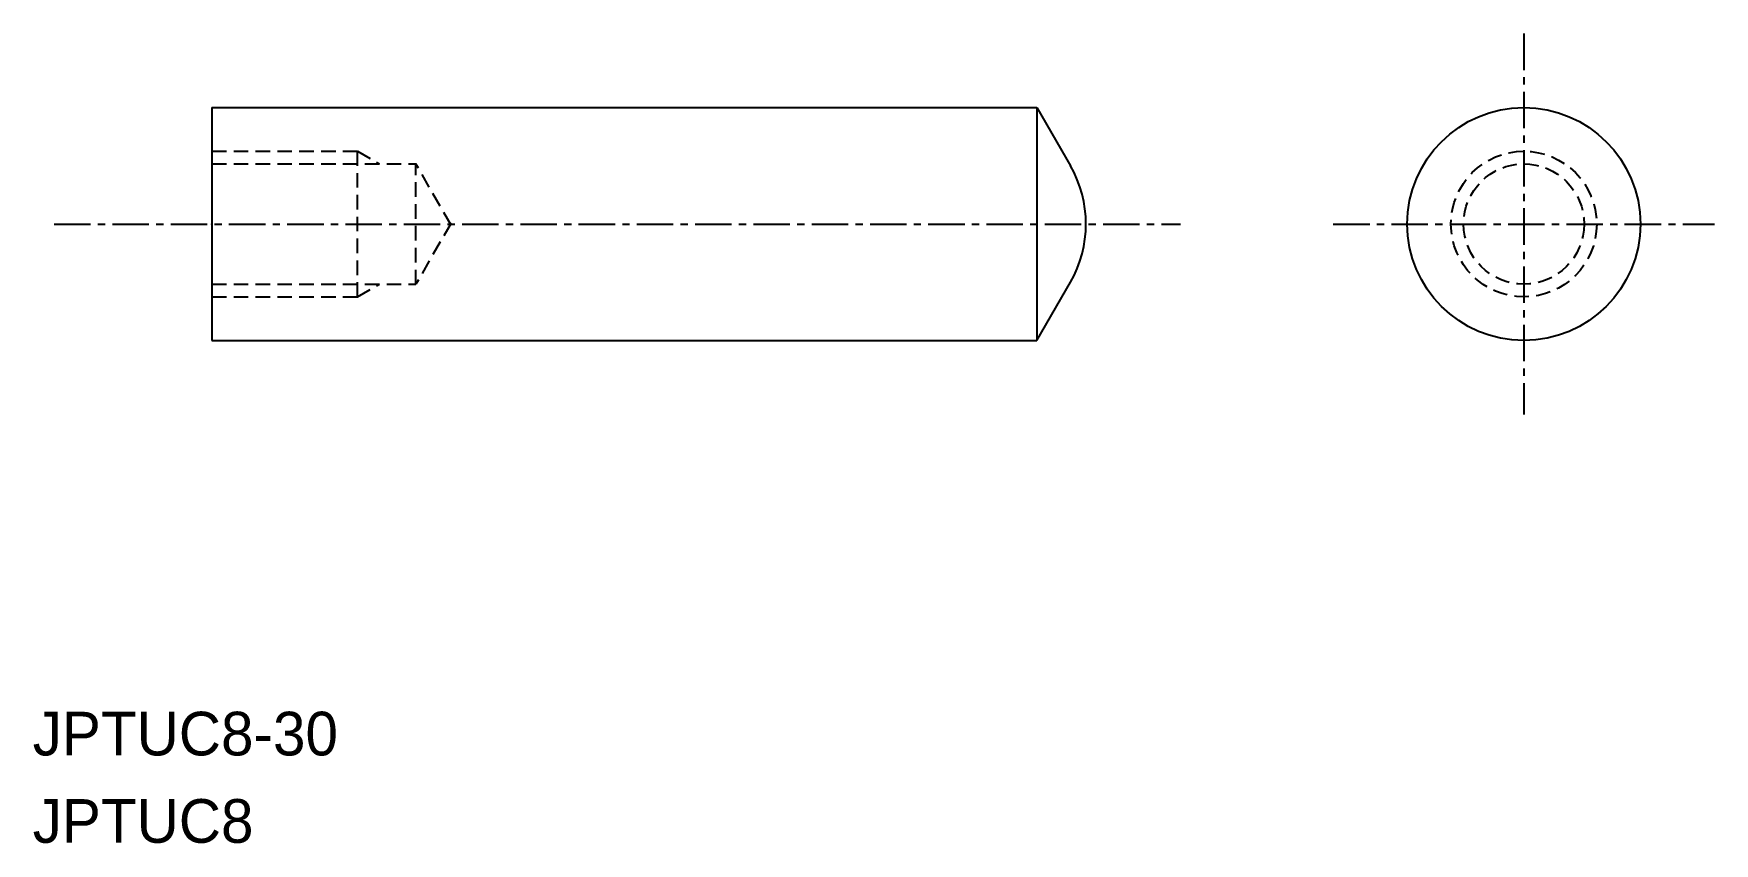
# Model space of a CAD drawing. Extents: x -1774.5 to -1716.9, y -570 to -542.2.
import ezdxf

# ---------------------------------------------------------------- set-up
doc = ezdxf.new("R2010")
doc.units = 0
doc.linetypes.add('CENTER', pattern=[2, 1.25, -0.25, 0.25, -0.25])
doc.linetypes.add('DASHED', pattern=[0.75, 0.5, -0.25])
doc.layers.get('0').update_dxf_attribs({"linetype": 'CONTINUOUS'})
doc.layers.add('CENTER', color=1, linetype='CENTER')

msp = doc.modelspace()

# ---------------------------------------------------------------- linework, layer by layer
at = {"color": 7, "linetype": 'CONTINUOUS'}
for p, q in [((-1768.43, -544.698), (-1768.43, -552.698)), ((-1768.43, -544.698), (-1740.121, -544.698)), ((-1768.43, -552.698), (-1740.121, -552.698))]:
    msp.add_line(p, q, dxfattribs=at)
for p, q in [((-1740.121, -544.698), (-1740.121, -552.698)), ((-1740.121, -544.698), (-1738.966, -546.698)), ((-1740.121, -552.698), (-1738.966, -550.698))]:
    msp.add_line(p, q)
at = {"color": 3, "linetype": 'DASHED'}
for p, q in [((-1768.43, -546.198), (-1763.43, -546.198)), ((-1763.43, -551.198), (-1763.43, -546.198)), ((-1763.43, -546.198), (-1762.68, -546.631)), ((-1768.43, -546.631), (-1761.43, -546.631)), ((-1761.43, -550.765), (-1761.43, -546.631)), ((-1760.218, -548.731), (-1761.43, -546.631)), ((-1760.218, -548.665), (-1761.43, -550.765)), ((-1768.43, -550.765), (-1761.43, -550.765)), ((-1763.43, -551.198), (-1762.68, -550.765)), ((-1768.43, -551.198), (-1763.43, -551.198))]:
    msp.add_line(p, q, dxfattribs=at)
at = {"linetype": 'CONTINUOUS'}
msp.add_circle((-1723.402, -548.698), 4, dxfattribs=at)
at = {"color": 3, "linetype": 'DASHED'}
for radius in [2.5, 2.067]:
    msp.add_circle((-1723.402, -548.698), radius, dxfattribs=at)
msp.add_arc((-1742.43, -548.698), 4, 330, 30)
at = {"color": 7, "linetype": 'CONTINUOUS'}
msp.add_point((-1768.43, -548.698), dxfattribs=at)
at = {"layer": 'CENTER', "color": 1, "linetype": 'CENTER'}
for p, q in [((-1723.402, -542.158), (-1723.402, -555.238)), ((-1773.842, -548.698), (-1735.188, -548.698)), ((-1729.942, -548.698), (-1716.862, -548.698))]:
    msp.add_line(p, q, dxfattribs=at)

# ---------------------------------------------------------------- texts
for s, p in [('JPTUC8-30', (-1774.579, -566.947)), ('JPTUC8', (-1774.579, -569.947))]:
    msp.add_text(s, height=1.5).set_placement(p)

doc.saveas('drawing.dxf')
